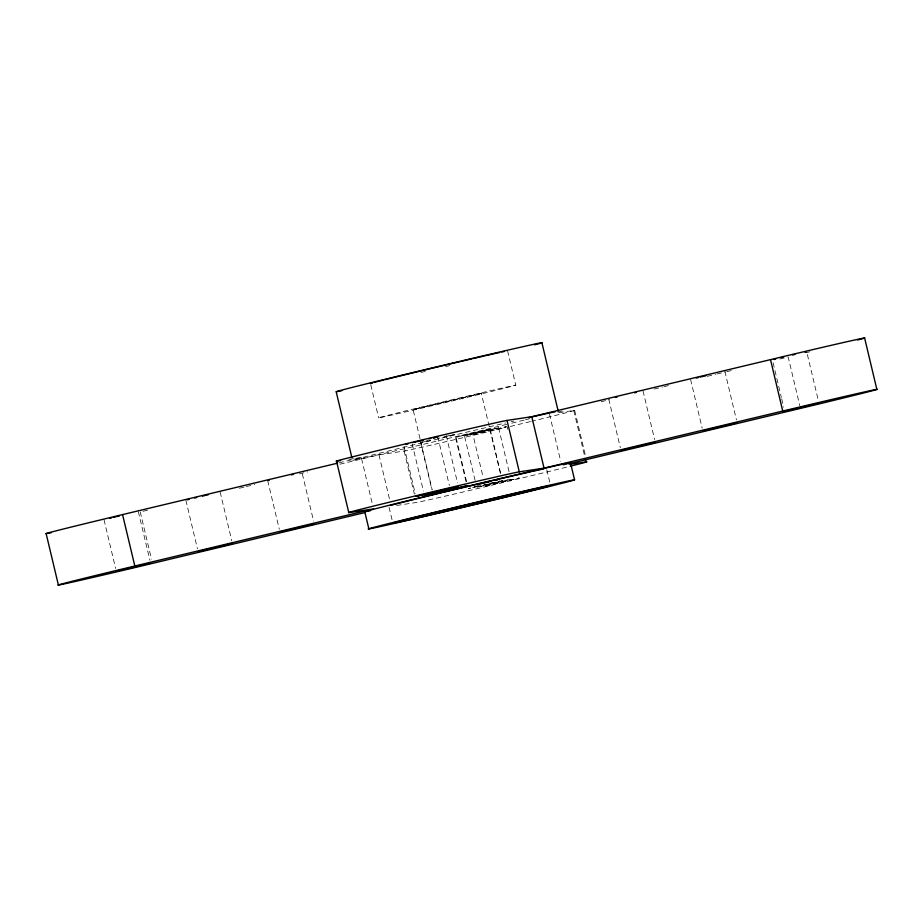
<?xml version="1.0" encoding="UTF-8"?>
<svg xmlns="http://www.w3.org/2000/svg" width="923" height="923" viewBox="0 0 923 923"><rect width="100%" height="100%" fill="white"/><g stroke="black" fill="none" stroke-linecap="round" stroke-linejoin="round"><path stroke-width="0.69" stroke-dasharray="4.62 3.46" d="M466 481.598L454.751 434.352L452.558 434.802M466.6 481.702L455.997 437.225L473.072 432.979L490.101 429.068L500.704 473.545M475.08 480.433L464.488 435.956L477.999 432.575L498.593 427.799L509.184 472.276M472.968 434.698L506.335 426.68L472.968 434.698L483.237 477.779M490.101 429.103L455.997 437.225M498.593 427.799L464.488 435.956M420.023 438.69L413.1 409.662L481.31 393.348L500.416 473.522M481.31 393.348L413.1 409.662M453.989 434.595L454.739 434.387M422.861 441.886L421.396 442.255L424.938 441.575M470.465 488.025L468.261 488.613L480.583 485.856M450.424 435.506L452.535 434.975M498.028 481.644L500.139 481.114M424.972 441.356L427.637 440.698M472.576 487.494L475.253 486.836M447.747 436.164L437.675 438.587M476.28 486.594L485.325 484.413M495.363 482.302L481.714 485.579M338.949 462.838L361.285 457.496L372.534 504.754M143.03 511.284L148.615 509.946M239.357 488.244L244.941 486.906M246.337 486.583L254.713 484.575M299.387 473.891L307.763 471.884M339.872 464.211L378.961 454.854L405.093 450.92A88.112 0.773 -13.4 0 0 505.989 427.487M557.85 412.073L563.434 410.735M601.115 401.724L609.492 399.717M654.165 389.033L662.541 387.037M663.937 386.702L669.521 385.364M707.214 376.353L715.59 374.346M716.986 374.011L725.363 372.004M726.759 371.681L732.343 370.342M779.808 358.989L788.184 356.982L799.768 405.624M497.382 482.302L476.741 487.356L510.834 479.233L498.512 482.025M488.89 483.56L495.397 482.037M444.69 436.614L446.755 436.129M427.603 440.963L430.706 440.236M447.793 435.898L450.447 435.287M498.062 481.425L500.162 480.952M396.613 505.469L417.346 502.343A88.112 0.773 -13.4 0 0 483.271 487.24A88.112 0.773 -13.4 0 0 570.483 466.161M348.906 459.342L361.285 457.496M558.923 412.685L574.671 410.354L585.597 456.227M807.383 354.547L818.309 400.42M773.093 362.716L781.377 397.467M781.7 398.851L783.685 407.193M724.867 371.346L736.462 419.988M690.589 379.515L702.172 428.157M643.031 390.925L654.615 439.567M608.742 399.094L620.337 447.736M573.783 410.493L584.709 456.354M549.473 414.081L560.723 461.338M546.797 469.749L550.57 485.567M507.604 350.89L515.772 385.168A70.494 0.611 -13.4 0 1 412.835 410.239A70.494 0.611 -13.4 0 1 413.008 409.108A70.494 0.611 -13.4 0 1 515.772 385.168M507.073 426.541L507.742 429.322M446.259 435.61L457.52 482.867M437.779 436.879L449.363 485.521M420.346 440.075L432.206 489.836M420.646 442.509L431.906 489.755M412.166 443.767L423.415 491.024M404.009 446.432L415.258 493.678M404.136 451.059L414.404 494.14M370.792 384.926L378.638 417.842M378.961 454.854L389.887 500.728M389.079 507.315L392.229 520.503M302.34 473.88L313.601 521.126M267.716 480.652L279.311 529.294M220.159 492.063L231.754 540.705M185.881 500.231L197.464 548.873M140.25 511.953L151.499 559.211M138.312 511.63L149.907 560.284M104.034 519.799L115.617 568.453M574.671 410.354A88.112 0.773 -13.4 0 1 531.717 421.28M530.413 421.592A88.112 0.773 -13.4 0 1 507.338 427.164M809.944 351.755A88.112 0.773 -13.4 0 1 806.01 352.701M529.71 418.73A105.73 0.923 -13.4 0 1 525.522 419.769M524.091 420.127A105.73 0.923 -13.4 0 1 509.508 423.703M506.681 424.384A105.73 0.923 -13.4 0 1 352.517 460.289A105.73 0.923 -13.4 0 1 505.596 422.999M511.157 421.707A105.73 0.923 -13.4 0 1 513.915 421.061M449.651 365.635A105.73 0.923 -13.4 0 1 445.636 366.593M425.307 371.427A105.73 0.923 -13.4 0 1 421.05 372.442M478.229 485.625A105.73 0.923 -13.4 0 1 474.226 486.583M485.233 486.086L519.326 477.964L485.233 486.086M502.354 480.491L501.604 480.745L502.354 480.491"/><path stroke-width="1.38" d="M437.017 437.121L437.779 436.879L437.041 437.029M268.097 480.525L269.216 480.237M805.225 352.194L806.333 351.894L805.248 352.055M187.369 499.805L189.169 499.355M773.924 359.52L775.724 359.059M405.889 444.413L408.001 443.882M433.452 438.033L435.564 437.502M109.722 518.334L111.66 517.849M615.399 397.375L617.337 396.902M696.277 378.038L698.215 377.565M413.781 442.475L416.054 441.921M113.714 517.353L115.906 516.822M194.465 498.039L196.657 497.509M700.269 377.069L702.461 376.538M781.02 357.755L783.212 357.224M417.184 441.644L419.561 441.079M51.342 532.629A88.112 0.773 -13.4 0 1 122.563 514.596L337.553 463.173M46.15 533.667L58.403 585.09A88.112 0.773 -13.4 0 1 134.816 566.018L373.527 508.919L348.779 512.611L336.526 461.188A88.112 0.773 -13.4 0 1 412.95 442.117A88.112 0.773 -13.4 0 1 507.039 420.415L531.786 416.711L770.509 359.624A88.112 0.773 -13.4 0 1 857.594 339.987M117.071 516.545L119.402 515.98M703.626 376.261L705.957 375.696M348.779 512.611A88.112 0.773 -13.4 0 1 425.203 493.551A88.112 0.773 -13.4 0 1 519.291 471.838L544.039 468.146L782.75 411.047A88.112 0.773 -13.4 0 1 876.85 389.333L864.597 337.91M364.689 512.623L152.491 563.376A88.112 0.773 -13.4 0 1 58.403 585.09M568.695 463.831L800.437 408.404A88.112 0.773 -13.4 0 0 876.85 389.333M420.75 440.79L423.126 440.236M202.449 496.124L204.837 495.559M792.557 354.986L794.899 354.444M206.002 495.282L208.344 494.728M479.164 484.171L481.61 483.594M291.276 474.895L293.456 474.387M428.757 438.91L430.822 438.425M482.891 483.294L489.236 481.818M634.482 392.817L636.409 392.379M433.475 437.814L435.587 437.34M495.386 480.41L497.52 479.937M570.483 466.161A88.112 0.773 -13.4 0 0 586.924 461.777L569.964 464.292M336.526 461.188L340.656 460.577M770.509 359.624L782.75 411.047M585.378 459.135L586.036 461.915M541.893 342.721L558.23 411.289M570.483 462.711L574.567 479.856A105.73 0.923 -13.4 0 1 420.161 517.457A105.73 0.923 -13.4 0 1 420.403 515.749A105.73 0.923 -13.4 0 1 574.567 479.856M531.786 416.711L544.039 468.146M507.039 420.415L519.291 471.838M336.18 391.721L351.848 457.485M364.77 511.711L368.854 528.856M122.563 514.596L134.816 566.018M528.544 417.692A105.73 0.923 -13.4 0 1 548.274 413.25M549.393 413.008A105.73 0.923 -13.4 0 1 555.035 411.808M341.856 390.683A105.73 0.923 -13.4 0 1 441.344 365.727A105.73 0.923 -13.4 0 1 534.613 344.81M371.946 383.333A70.494 0.611 -13.4 0 1 371.992 383.057M373.861 382.549A70.494 0.611 -13.4 0 1 376.434 381.88M377.449 381.614A70.494 0.611 -13.4 0 1 383.622 380.045M384.845 379.745A70.494 0.611 -13.4 0 1 460.323 361.551M461.673 361.228A70.494 0.611 -13.4 0 1 472.161 358.782M473.407 358.482A70.494 0.611 -13.4 0 1 483.802 356.082M484.99 355.805A70.494 0.611 -13.4 0 1 499.631 352.494M501.72 352.032A70.494 0.611 -13.4 0 1 504.281 351.478M370.446 510.673A105.73 0.923 -13.4 0 1 469.934 485.717A105.73 0.923 -13.4 0 1 563.203 464.8M390.521 505.423A81.062 0.704 -13.4 0 1 426.876 496.297M428.295 495.951A81.062 0.704 -13.4 0 1 441.944 492.64M443.363 492.305A81.062 0.704 -13.4 0 1 492.097 480.687M493.517 480.364A81.062 0.704 -13.4 0 1 531.486 471.572M533.056 471.226A81.062 0.704 -13.4 0 1 543.82 468.872M415.927 496.424L450.032 488.302L415.927 496.424M424.418 495.166L458.512 487.044L424.418 495.166M432.899 493.897L467.003 485.775L432.899 493.897M116.667 571.106L150.564 563.065L116.667 571.106M198.503 551.527L232.411 543.485L198.503 551.527M280.35 531.948L314.258 523.906L280.35 531.948M621.375 450.389L655.284 442.348L621.375 450.389M703.222 430.822L737.119 422.769L703.222 430.822M785.058 411.243L818.966 403.201L785.058 411.243M432.183 514.399A81.062 0.704 -13.4 0 0 550.57 485.567A81.062 0.704 -13.4 0 0 432.379 513.096A81.062 0.704 -13.4 0 0 432.183 514.399"/></g></svg>
